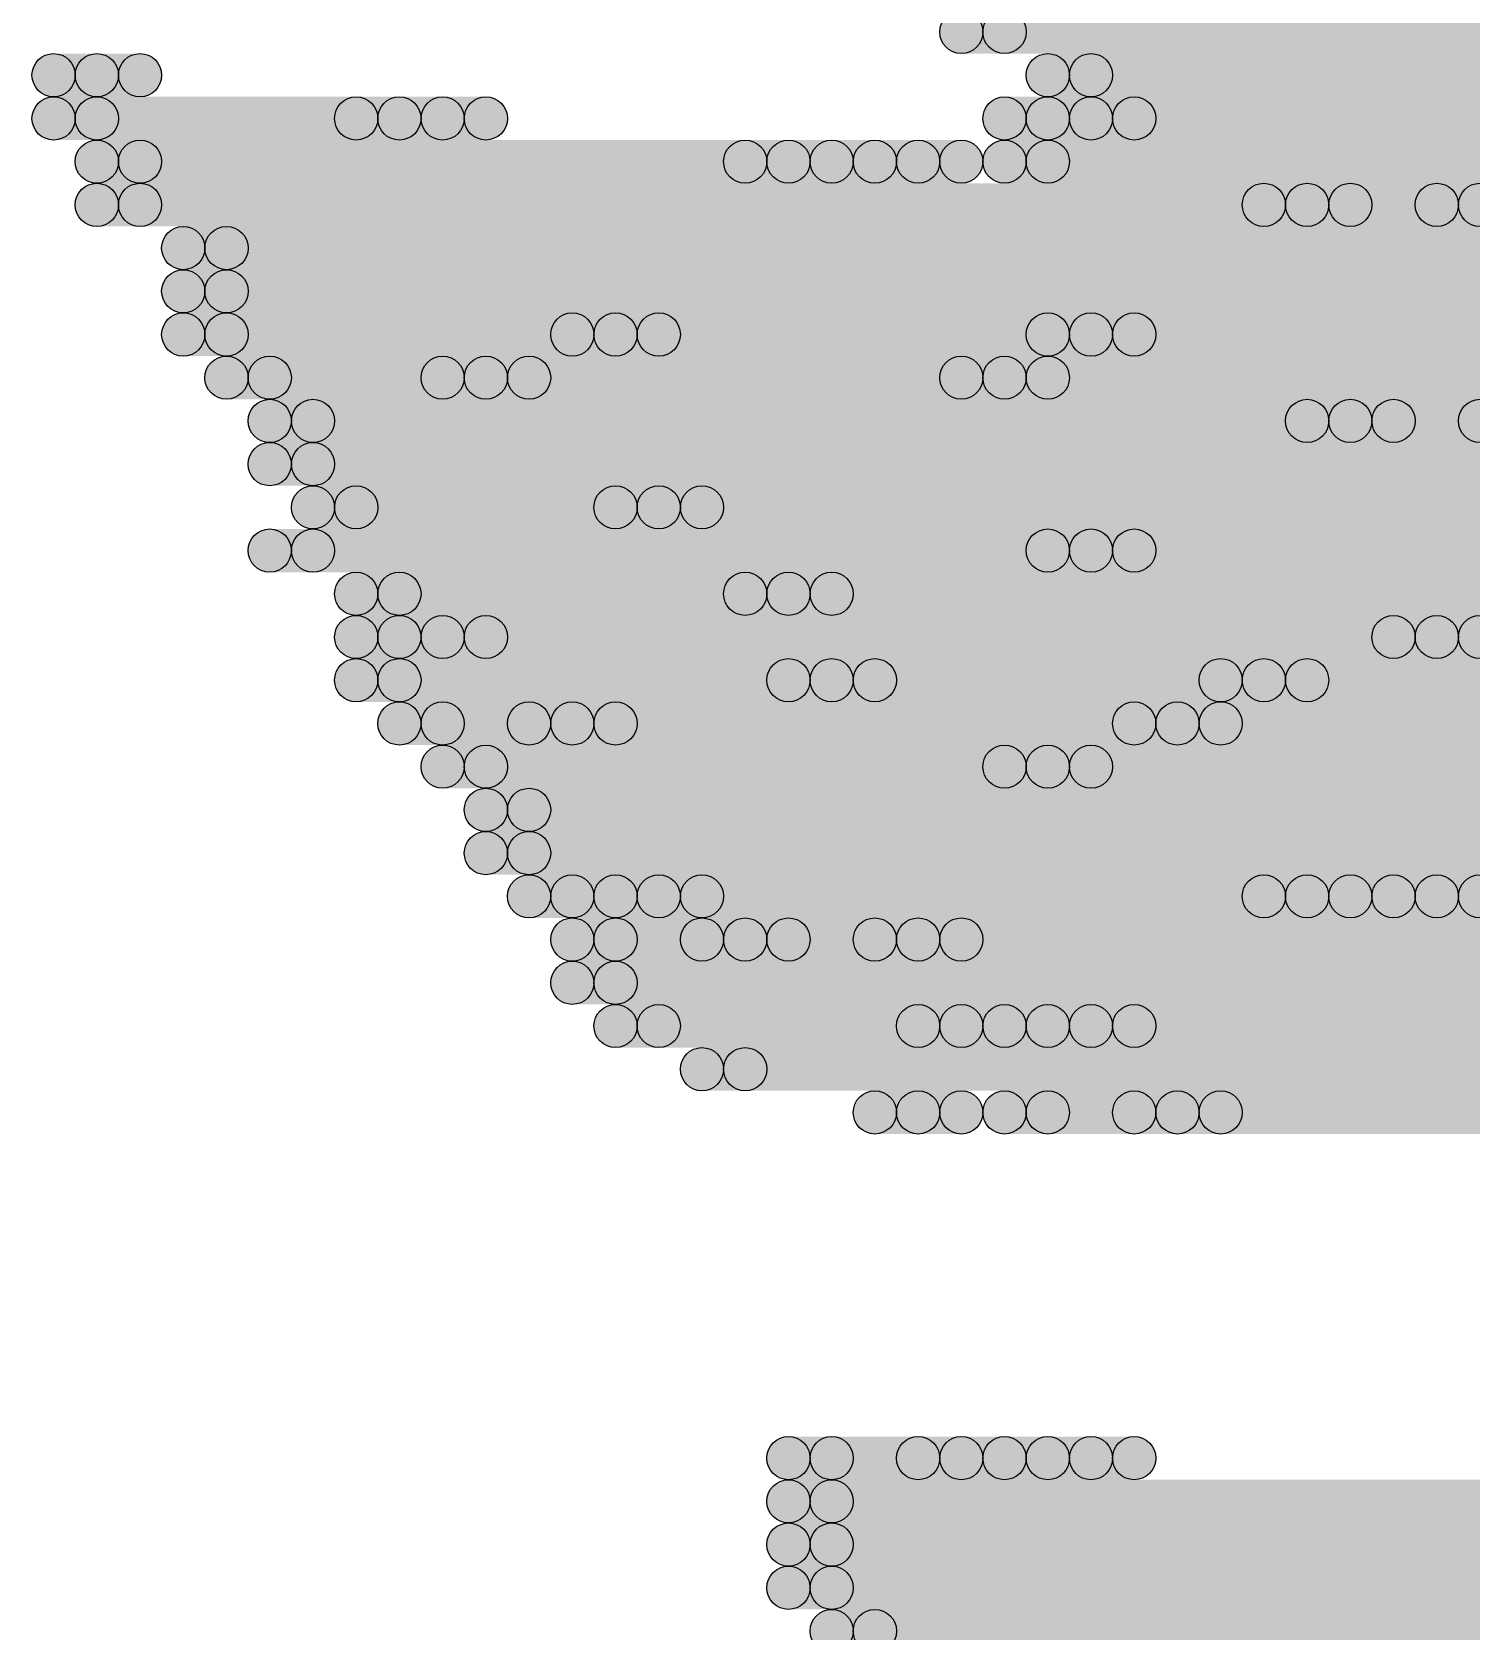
# Model space of a CAD drawing. Header units: millimetres. Extents: x 0 to 137, y 0 to 37.
# Drawn here: x 128.816 to 129.662, y 4.521 to 5.461 of the extents above; entities that cross this region are included whole.
import ezdxf

# ---------------------------------------------------------------- set-up
doc = ezdxf.new("R2010")
doc.units = ezdxf.units.MM
doc.layers.add('TopLayer', color=1, linetype='Continuous')
doc.layers.add('TopSolder', color=216, linetype='Continuous')

msp = doc.modelspace()

# ---------------------------------------------------------------- hatches: boundary and pattern name
at = {"layer": 'TopLayer'}
h = msp.add_hatch(color=1, dxfattribs=at)
edge = h.paths.add_edge_path()
edge.add_arc((129.3876, 5.461), 0.0127, 0, 360)
for points in [[(129.3876, 5.4483), (129.3876, 5.4737), (129.794, 5.4737), (129.794, 5.4483)], [(128.8542, 5.4229), (128.8542, 5.4483), (128.8796, 5.4483), (128.8796, 5.4229)], [(129.4384, 5.4229), (129.4384, 5.4483), (129.8956, 5.4483), (129.8956, 5.4229)], [(128.8542, 5.3975), (128.8542, 5.4229), (129.032, 5.4229), (129.032, 5.3975)], [(129.0574, 5.3975), (129.0574, 5.4229), (129.0828, 5.4229), (129.0828, 5.3975)], [(129.413, 5.3975), (129.413, 5.4229), (129.4384, 5.4229), (129.4384, 5.3975)], [(129.4638, 5.3975), (129.4638, 5.4229), (130.0226, 5.4229), (130.0226, 5.3975)], [(128.8796, 5.3721), (128.8796, 5.3975), (129.2606, 5.3975), (129.2606, 5.3721)], [(129.286, 5.3721), (129.286, 5.3975), (129.3114, 5.3975), (129.3114, 5.3721)], [(129.3368, 5.3721), (129.3368, 5.3975), (129.3622, 5.3975), (129.3622, 5.3721)], [(129.413, 5.3721), (129.413, 5.3975), (129.921, 5.3975), (129.921, 5.3721)], [(128.8796, 5.3467), (128.8796, 5.3721), (129.5654, 5.3721), (129.5654, 5.3467)], [(129.5908, 5.3467), (129.5908, 5.3721), (129.667, 5.3721), (129.667, 5.3467)], [(128.9304, 5.3213), (128.9304, 5.3467), (129.794, 5.3467), (129.794, 5.3213)], [(128.9304, 5.2959), (128.9304, 5.3213), (130.2766, 5.3213), (130.2766, 5.2959)], [(128.9304, 5.2705), (128.9304, 5.2959), (129.159, 5.2959), (129.159, 5.2705)], [(129.1844, 5.2705), (129.1844, 5.2959), (129.4384, 5.2959), (129.4384, 5.2705)], [(129.4638, 5.2705), (129.4638, 5.2959), (130.8354, 5.2959), (130.8354, 5.2705)], [(128.9558, 5.2451), (128.9558, 5.2705), (129.0828, 5.2705), (129.0828, 5.2451)], [(129.1082, 5.2451), (129.1082, 5.2705), (129.3876, 5.2705), (129.3876, 5.2451)], [(129.413, 5.2451), (129.413, 5.2705), (129.8194, 5.2705), (129.8194, 5.2451)], [(128.9812, 5.2197), (128.9812, 5.2451), (129.5908, 5.2451), (129.5908, 5.2197)], [(129.6162, 5.2197), (129.6162, 5.2451), (129.6924, 5.2451), (129.6924, 5.2197)], [(128.9812, 5.1943), (128.9812, 5.2197), (130.175, 5.2197), (130.175, 5.1943)], [(129.0066, 5.1689), (129.0066, 5.1943), (129.1844, 5.1943), (129.1844, 5.1689)], [(129.2098, 5.1689), (129.2098, 5.1943), (130.0226, 5.1943), (130.0226, 5.1689)], [(128.9812, 5.1435), (128.9812, 5.1689), (129.4384, 5.1689), (129.4384, 5.1435)], [(129.4638, 5.1435), (129.4638, 5.1689), (130.81, 5.1689), (130.81, 5.1435)], [(129.032, 5.1181), (129.032, 5.1435), (129.2606, 5.1435), (129.2606, 5.1181)], [(129.286, 5.1181), (129.286, 5.1435), (129.7686, 5.1435), (129.7686, 5.1181)], [(129.032, 5.0927), (129.032, 5.1181), (129.0574, 5.1181), (129.0574, 5.0927)], [(129.0828, 5.0927), (129.0828, 5.1181), (129.6416, 5.1181), (129.6416, 5.0927)], [(129.032, 5.0673), (129.032, 5.0927), (129.286, 5.0927), (129.286, 5.0673)], [(129.3114, 5.0673), (129.3114, 5.0927), (129.54, 5.0927), (129.54, 5.0673)], [(129.5654, 5.0673), (129.5654, 5.0927), (129.9718, 5.0927), (129.9718, 5.0673)], [(129.0574, 5.0419), (129.0574, 5.0673), (129.1336, 5.0673), (129.1336, 5.0419)], [(129.159, 5.0419), (129.159, 5.0673), (129.4892, 5.0673), (129.4892, 5.0419)], [(129.5146, 5.0419), (129.5146, 5.0673), (129.8194, 5.0673), (129.8194, 5.0419)], [(129.0828, 5.0165), (129.0828, 5.0419), (129.413, 5.0419), (129.413, 5.0165)], [(129.4384, 5.0165), (129.4384, 5.0419), (130.4544, 5.0419), (130.4544, 5.0165)], [(129.1082, 4.9911), (129.1082, 5.0165), (129.7178, 5.0165), (129.7178, 4.9911)], [(129.1082, 4.9657), (129.1082, 4.9911), (130.0734, 4.9911), (130.0734, 4.9657)], [(129.1336, 4.9403), (129.1336, 4.9657), (129.1844, 4.9657), (129.1844, 4.9403)], [(129.2098, 4.9403), (129.2098, 4.9657), (129.5654, 4.9657), (129.5654, 4.9403)], [(129.5908, 4.9403), (129.5908, 4.9657), (129.6416, 4.9657), (129.6416, 4.9403)], [(129.159, 4.9149), (129.159, 4.9403), (129.2352, 4.9403), (129.2352, 4.9149)], [(129.2606, 4.9149), (129.2606, 4.9403), (129.3368, 4.9403), (129.3368, 4.9149)], [(129.3622, 4.9149), (129.3622, 4.9403), (129.9972, 4.9403), (129.9972, 4.9149)], [(129.159, 4.8895), (129.159, 4.9149), (130.4544, 4.9149), (130.4544, 4.8895)], [(129.1844, 4.8641), (129.1844, 4.8895), (129.3622, 4.8895), (129.3622, 4.8641)], [(129.3876, 4.8641), (129.3876, 4.8895), (129.4384, 4.8895), (129.4384, 4.8641)], [(129.4638, 4.8641), (129.4638, 4.8895), (129.7178, 4.8895), (129.7178, 4.8641)], [(129.2352, 4.8387), (129.2352, 4.8641), (130.0226, 4.8641), (130.0226, 4.8387)], [(129.3368, 4.8133), (129.3368, 4.8387), (129.3622, 4.8387), (129.3622, 4.8133)], [(129.413, 4.8133), (129.413, 4.8387), (129.4892, 4.8387), (129.4892, 4.8133)], [(129.5146, 4.8133), (129.5146, 4.8387), (130.683, 4.8387), (130.683, 4.8133)], [(129.286, 4.6101), (129.286, 4.6355), (129.3622, 4.6355), (129.3622, 4.6101)], [(129.3876, 4.6101), (129.3876, 4.6355), (129.413, 4.6355), (129.413, 4.6101)], [(129.4384, 4.6101), (129.4384, 4.6355), (129.4638, 4.6355), (129.4638, 4.6101)], [(129.286, 4.5847), (129.286, 4.6101), (129.794, 4.6101), (129.794, 4.5847)], [(129.286, 4.5593), (129.286, 4.5847), (130.1242, 4.5847), (130.1242, 4.5593)], [(129.286, 4.5339), (129.286, 4.5593), (129.8956, 4.5593), (129.8956, 4.5339)], [(129.3114, 4.5085), (129.3114, 4.5339), (130.3274, 4.5339), (130.3274, 4.5085)]]:
    msp.add_hatch(color=1, dxfattribs=at).paths.add_polyline_path(points)
h = msp.add_hatch(color=1, dxfattribs=at)
edge = h.paths.add_edge_path()
edge.add_arc((128.8542, 5.4356), 0.0127, 0, 360)
h = msp.add_hatch(color=1, dxfattribs=at)
edge = h.paths.add_edge_path()
edge.add_arc((128.8796, 5.4356), 0.0127, 0, 360)
h = msp.add_hatch(color=1, dxfattribs=at)
edge = h.paths.add_edge_path()
edge.add_arc((129.4384, 5.4356), 0.0127, 0, 360)
h = msp.add_hatch(color=1, dxfattribs=at)
edge = h.paths.add_edge_path()
edge.add_arc((128.8542, 5.4102), 0.0127, 0, 360)
h = msp.add_hatch(color=1, dxfattribs=at)
edge = h.paths.add_edge_path()
edge.add_arc((129.032, 5.4102), 0.0127, 0, 360)
h = msp.add_hatch(color=1, dxfattribs=at)
edge = h.paths.add_edge_path()
edge.add_arc((129.0574, 5.4102), 0.0127, 0, 360)
h = msp.add_hatch(color=1, dxfattribs=at)
edge = h.paths.add_edge_path()
edge.add_arc((129.0828, 5.4102), 0.0127, 0, 360)
h = msp.add_hatch(color=1, dxfattribs=at)
edge = h.paths.add_edge_path()
edge.add_arc((129.413, 5.4102), 0.0127, 0, 360)
h = msp.add_hatch(color=1, dxfattribs=at)
edge = h.paths.add_edge_path()
edge.add_arc((129.4384, 5.4102), 0.0127, 0, 360)
h = msp.add_hatch(color=1, dxfattribs=at)
edge = h.paths.add_edge_path()
edge.add_arc((129.4638, 5.4102), 0.0127, 0, 360)
h = msp.add_hatch(color=1, dxfattribs=at)
edge = h.paths.add_edge_path()
edge.add_arc((128.8796, 5.3848), 0.0127, 0, 360)
h = msp.add_hatch(color=1, dxfattribs=at)
edge = h.paths.add_edge_path()
edge.add_arc((129.2606, 5.3848), 0.0127, 0, 360)
h = msp.add_hatch(color=1, dxfattribs=at)
edge = h.paths.add_edge_path()
edge.add_arc((129.286, 5.3848), 0.0127, 0, 360)
h = msp.add_hatch(color=1, dxfattribs=at)
edge = h.paths.add_edge_path()
edge.add_arc((129.3114, 5.3848), 0.0127, 0, 360)
h = msp.add_hatch(color=1, dxfattribs=at)
edge = h.paths.add_edge_path()
edge.add_arc((129.3368, 5.3848), 0.0127, 0, 360)
h = msp.add_hatch(color=1, dxfattribs=at)
edge = h.paths.add_edge_path()
edge.add_arc((129.3622, 5.3848), 0.0127, 0, 360)
h = msp.add_hatch(color=1, dxfattribs=at)
edge = h.paths.add_edge_path()
edge.add_arc((129.413, 5.3848), 0.0127, 0, 360)
h = msp.add_hatch(color=1, dxfattribs=at)
edge = h.paths.add_edge_path()
edge.add_arc((128.8796, 5.3594), 0.0127, 0, 360)
h = msp.add_hatch(color=1, dxfattribs=at)
edge = h.paths.add_edge_path()
edge.add_arc((129.5654, 5.3594), 0.0127, 0, 360)
h = msp.add_hatch(color=1, dxfattribs=at)
edge = h.paths.add_edge_path()
edge.add_arc((129.5908, 5.3594), 0.0127, 0, 360)
h = msp.add_hatch(color=1, dxfattribs=at)
edge = h.paths.add_edge_path()
edge.add_arc((129.667, 5.3594), 0.0127, 0, 360)
h = msp.add_hatch(color=1, dxfattribs=at)
edge = h.paths.add_edge_path()
edge.add_arc((128.9304, 5.334), 0.0127, 0, 360)
h = msp.add_hatch(color=1, dxfattribs=at)
edge = h.paths.add_edge_path()
edge.add_arc((128.9304, 5.3086), 0.0127, 0, 360)
h = msp.add_hatch(color=1, dxfattribs=at)
edge = h.paths.add_edge_path()
edge.add_arc((128.9304, 5.2832), 0.0127, 0, 360)
h = msp.add_hatch(color=1, dxfattribs=at)
edge = h.paths.add_edge_path()
edge.add_arc((129.159, 5.2832), 0.0127, 0, 360)
h = msp.add_hatch(color=1, dxfattribs=at)
edge = h.paths.add_edge_path()
edge.add_arc((129.1844, 5.2832), 0.0127, 0, 360)
h = msp.add_hatch(color=1, dxfattribs=at)
edge = h.paths.add_edge_path()
edge.add_arc((129.4384, 5.2832), 0.0127, 0, 360)
h = msp.add_hatch(color=1, dxfattribs=at)
edge = h.paths.add_edge_path()
edge.add_arc((129.4638, 5.2832), 0.0127, 0, 360)
h = msp.add_hatch(color=1, dxfattribs=at)
edge = h.paths.add_edge_path()
edge.add_arc((128.9558, 5.2578), 0.0127, 0, 360)
h = msp.add_hatch(color=1, dxfattribs=at)
edge = h.paths.add_edge_path()
edge.add_arc((129.0828, 5.2578), 0.0127, 0, 360)
h = msp.add_hatch(color=1, dxfattribs=at)
edge = h.paths.add_edge_path()
edge.add_arc((129.1082, 5.2578), 0.0127, 0, 360)
h = msp.add_hatch(color=1, dxfattribs=at)
edge = h.paths.add_edge_path()
edge.add_arc((129.3876, 5.2578), 0.0127, 0, 360)
h = msp.add_hatch(color=1, dxfattribs=at)
edge = h.paths.add_edge_path()
edge.add_arc((129.413, 5.2578), 0.0127, 0, 360)
h = msp.add_hatch(color=1, dxfattribs=at)
edge = h.paths.add_edge_path()
edge.add_arc((128.9812, 5.2324), 0.0127, 0, 360)
h = msp.add_hatch(color=1, dxfattribs=at)
edge = h.paths.add_edge_path()
edge.add_arc((129.5908, 5.2324), 0.0127, 0, 360)
h = msp.add_hatch(color=1, dxfattribs=at)
edge = h.paths.add_edge_path()
edge.add_arc((129.6162, 5.2324), 0.0127, 0, 360)
h = msp.add_hatch(color=1, dxfattribs=at)
edge = h.paths.add_edge_path()
edge.add_arc((128.9812, 5.207), 0.0127, 0, 360)
h = msp.add_hatch(color=1, dxfattribs=at)
edge = h.paths.add_edge_path()
edge.add_arc((129.0066, 5.1816), 0.0127, 0, 360)
h = msp.add_hatch(color=1, dxfattribs=at)
edge = h.paths.add_edge_path()
edge.add_arc((129.1844, 5.1816), 0.0127, 0, 360)
h = msp.add_hatch(color=1, dxfattribs=at)
edge = h.paths.add_edge_path()
edge.add_arc((129.2098, 5.1816), 0.0127, 0, 360)
h = msp.add_hatch(color=1, dxfattribs=at)
edge = h.paths.add_edge_path()
edge.add_arc((128.9812, 5.1562), 0.0127, 0, 360)
h = msp.add_hatch(color=1, dxfattribs=at)
edge = h.paths.add_edge_path()
edge.add_arc((129.4384, 5.1562), 0.0127, 0, 360)
h = msp.add_hatch(color=1, dxfattribs=at)
edge = h.paths.add_edge_path()
edge.add_arc((129.4638, 5.1562), 0.0127, 0, 360)
h = msp.add_hatch(color=1, dxfattribs=at)
edge = h.paths.add_edge_path()
edge.add_arc((129.032, 5.1308), 0.0127, 0, 360)
h = msp.add_hatch(color=1, dxfattribs=at)
edge = h.paths.add_edge_path()
edge.add_arc((129.2606, 5.1308), 0.0127, 0, 360)
h = msp.add_hatch(color=1, dxfattribs=at)
edge = h.paths.add_edge_path()
edge.add_arc((129.286, 5.1308), 0.0127, 0, 360)
h = msp.add_hatch(color=1, dxfattribs=at)
edge = h.paths.add_edge_path()
edge.add_arc((129.032, 5.1054), 0.0127, 0, 360)
h = msp.add_hatch(color=1, dxfattribs=at)
edge = h.paths.add_edge_path()
edge.add_arc((129.0574, 5.1054), 0.0127, 0, 360)
h = msp.add_hatch(color=1, dxfattribs=at)
edge = h.paths.add_edge_path()
edge.add_arc((129.0828, 5.1054), 0.0127, 0, 360)
h = msp.add_hatch(color=1, dxfattribs=at)
edge = h.paths.add_edge_path()
edge.add_arc((129.6416, 5.1054), 0.0127, 0, 360)
h = msp.add_hatch(color=1, dxfattribs=at)
edge = h.paths.add_edge_path()
edge.add_arc((129.667, 5.1054), 0.0127, 0, 360)
h = msp.add_hatch(color=1, dxfattribs=at)
edge = h.paths.add_edge_path()
edge.add_arc((129.032, 5.08), 0.0127, 0, 360)
h = msp.add_hatch(color=1, dxfattribs=at)
edge = h.paths.add_edge_path()
edge.add_arc((129.286, 5.08), 0.0127, 0, 360)
h = msp.add_hatch(color=1, dxfattribs=at)
edge = h.paths.add_edge_path()
edge.add_arc((129.3114, 5.08), 0.0127, 0, 360)
h = msp.add_hatch(color=1, dxfattribs=at)
edge = h.paths.add_edge_path()
edge.add_arc((129.54, 5.08), 0.0127, 0, 360)
h = msp.add_hatch(color=1, dxfattribs=at)
edge = h.paths.add_edge_path()
edge.add_arc((129.5654, 5.08), 0.0127, 0, 360)
h = msp.add_hatch(color=1, dxfattribs=at)
edge = h.paths.add_edge_path()
edge.add_arc((129.0574, 5.0546), 0.0127, 0, 360)
h = msp.add_hatch(color=1, dxfattribs=at)
edge = h.paths.add_edge_path()
edge.add_arc((129.1336, 5.0546), 0.0127, 0, 360)
h = msp.add_hatch(color=1, dxfattribs=at)
edge = h.paths.add_edge_path()
edge.add_arc((129.159, 5.0546), 0.0127, 0, 360)
h = msp.add_hatch(color=1, dxfattribs=at)
edge = h.paths.add_edge_path()
edge.add_arc((129.4892, 5.0546), 0.0127, 0, 360)
h = msp.add_hatch(color=1, dxfattribs=at)
edge = h.paths.add_edge_path()
edge.add_arc((129.5146, 5.0546), 0.0127, 0, 360)
h = msp.add_hatch(color=1, dxfattribs=at)
edge = h.paths.add_edge_path()
edge.add_arc((129.0828, 5.0292), 0.0127, 0, 360)
h = msp.add_hatch(color=1, dxfattribs=at)
edge = h.paths.add_edge_path()
edge.add_arc((129.413, 5.0292), 0.0127, 0, 360)
h = msp.add_hatch(color=1, dxfattribs=at)
edge = h.paths.add_edge_path()
edge.add_arc((129.4384, 5.0292), 0.0127, 0, 360)
h = msp.add_hatch(color=1, dxfattribs=at)
edge = h.paths.add_edge_path()
edge.add_arc((129.1082, 5.0038), 0.0127, 0, 360)
h = msp.add_hatch(color=1, dxfattribs=at)
edge = h.paths.add_edge_path()
edge.add_arc((129.1082, 4.9784), 0.0127, 0, 360)
h = msp.add_hatch(color=1, dxfattribs=at)
edge = h.paths.add_edge_path()
edge.add_arc((129.1336, 4.953), 0.0127, 0, 360)
h = msp.add_hatch(color=1, dxfattribs=at)
edge = h.paths.add_edge_path()
edge.add_arc((129.1844, 4.953), 0.0127, 0, 360)
h = msp.add_hatch(color=1, dxfattribs=at)
edge = h.paths.add_edge_path()
edge.add_arc((129.2098, 4.953), 0.0127, 0, 360)
h = msp.add_hatch(color=1, dxfattribs=at)
edge = h.paths.add_edge_path()
edge.add_arc((129.5654, 4.953), 0.0127, 0, 360)
h = msp.add_hatch(color=1, dxfattribs=at)
edge = h.paths.add_edge_path()
edge.add_arc((129.5908, 4.953), 0.0127, 0, 360)
h = msp.add_hatch(color=1, dxfattribs=at)
edge = h.paths.add_edge_path()
edge.add_arc((129.6416, 4.953), 0.0127, 0, 360)
h = msp.add_hatch(color=1, dxfattribs=at)
edge = h.paths.add_edge_path()
edge.add_arc((129.667, 4.953), 0.0127, 0, 360)
h = msp.add_hatch(color=1, dxfattribs=at)
edge = h.paths.add_edge_path()
edge.add_arc((129.159, 4.9276), 0.0127, 0, 360)
h = msp.add_hatch(color=1, dxfattribs=at)
edge = h.paths.add_edge_path()
edge.add_arc((129.2352, 4.9276), 0.0127, 0, 360)
h = msp.add_hatch(color=1, dxfattribs=at)
edge = h.paths.add_edge_path()
edge.add_arc((129.2606, 4.9276), 0.0127, 0, 360)
h = msp.add_hatch(color=1, dxfattribs=at)
edge = h.paths.add_edge_path()
edge.add_arc((129.3368, 4.9276), 0.0127, 0, 360)
h = msp.add_hatch(color=1, dxfattribs=at)
edge = h.paths.add_edge_path()
edge.add_arc((129.3622, 4.9276), 0.0127, 0, 360)
h = msp.add_hatch(color=1, dxfattribs=at)
edge = h.paths.add_edge_path()
edge.add_arc((129.159, 4.9022), 0.0127, 0, 360)
h = msp.add_hatch(color=1, dxfattribs=at)
edge = h.paths.add_edge_path()
edge.add_arc((129.1844, 4.8768), 0.0127, 0, 360)
h = msp.add_hatch(color=1, dxfattribs=at)
edge = h.paths.add_edge_path()
edge.add_arc((129.3622, 4.8768), 0.0127, 0, 360)
h = msp.add_hatch(color=1, dxfattribs=at)
edge = h.paths.add_edge_path()
edge.add_arc((129.3876, 4.8768), 0.0127, 0, 360)
h = msp.add_hatch(color=1, dxfattribs=at)
edge = h.paths.add_edge_path()
edge.add_arc((129.4384, 4.8768), 0.0127, 0, 360)
h = msp.add_hatch(color=1, dxfattribs=at)
edge = h.paths.add_edge_path()
edge.add_arc((129.4638, 4.8768), 0.0127, 0, 360)
h = msp.add_hatch(color=1, dxfattribs=at)
edge = h.paths.add_edge_path()
edge.add_arc((129.2352, 4.8514), 0.0127, 0, 360)
h = msp.add_hatch(color=1, dxfattribs=at)
edge = h.paths.add_edge_path()
edge.add_arc((129.3368, 4.826), 0.0127, 0, 360)
h = msp.add_hatch(color=1, dxfattribs=at)
edge = h.paths.add_edge_path()
edge.add_arc((129.3622, 4.826), 0.0127, 0, 360)
h = msp.add_hatch(color=1, dxfattribs=at)
edge = h.paths.add_edge_path()
edge.add_arc((129.413, 4.826), 0.0127, 0, 360)
h = msp.add_hatch(color=1, dxfattribs=at)
edge = h.paths.add_edge_path()
edge.add_arc((129.4892, 4.826), 0.0127, 0, 360)
h = msp.add_hatch(color=1, dxfattribs=at)
edge = h.paths.add_edge_path()
edge.add_arc((129.5146, 4.826), 0.0127, 0, 360)
h = msp.add_hatch(color=1, dxfattribs=at)
edge = h.paths.add_edge_path()
edge.add_arc((129.286, 4.6228), 0.0127, 0, 360)
h = msp.add_hatch(color=1, dxfattribs=at)
edge = h.paths.add_edge_path()
edge.add_arc((129.3622, 4.6228), 0.0127, 0, 360)
h = msp.add_hatch(color=1, dxfattribs=at)
edge = h.paths.add_edge_path()
edge.add_arc((129.3876, 4.6228), 0.0127, 0, 360)
h = msp.add_hatch(color=1, dxfattribs=at)
edge = h.paths.add_edge_path()
edge.add_arc((129.413, 4.6228), 0.0127, 0, 360)
h = msp.add_hatch(color=1, dxfattribs=at)
edge = h.paths.add_edge_path()
edge.add_arc((129.4384, 4.6228), 0.0127, 0, 360)
h = msp.add_hatch(color=1, dxfattribs=at)
edge = h.paths.add_edge_path()
edge.add_arc((129.4638, 4.6228), 0.0127, 0, 360)
h = msp.add_hatch(color=1, dxfattribs=at)
edge = h.paths.add_edge_path()
edge.add_arc((129.286, 4.5974), 0.0127, 0, 360)
h = msp.add_hatch(color=1, dxfattribs=at)
edge = h.paths.add_edge_path()
edge.add_arc((129.286, 4.572), 0.0127, 0, 360)
h = msp.add_hatch(color=1, dxfattribs=at)
edge = h.paths.add_edge_path()
edge.add_arc((129.286, 4.5466), 0.0127, 0, 360)
h = msp.add_hatch(color=1, dxfattribs=at)
edge = h.paths.add_edge_path()
edge.add_arc((129.3114, 4.5212), 0.0127, 0, 360)
at = {"layer": 'TopSolder'}
h = msp.add_hatch(color=216, dxfattribs=at)
edge = h.paths.add_edge_path()
edge.add_arc((129.3622, 5.461), 0.0127, 0, 360)
for points in [[(129.3622, 5.4483), (129.3622, 5.4737), (129.7686, 5.4737), (129.7686, 5.4483)], [(128.8288, 5.4229), (128.8288, 5.4483), (128.8542, 5.4483), (128.8542, 5.4229)], [(129.413, 5.4229), (129.413, 5.4483), (129.8702, 5.4483), (129.8702, 5.4229)], [(128.8288, 5.3975), (128.8288, 5.4229), (129.0066, 5.4229), (129.0066, 5.3975)], [(129.032, 5.3975), (129.032, 5.4229), (129.0574, 5.4229), (129.0574, 5.3975)], [(129.3876, 5.3975), (129.3876, 5.4229), (129.413, 5.4229), (129.413, 5.3975)], [(129.4384, 5.3975), (129.4384, 5.4229), (129.9972, 5.4229), (129.9972, 5.3975)], [(128.8542, 5.3721), (128.8542, 5.3975), (129.2352, 5.3975), (129.2352, 5.3721)], [(129.2606, 5.3721), (129.2606, 5.3975), (129.286, 5.3975), (129.286, 5.3721)], [(129.3114, 5.3721), (129.3114, 5.3975), (129.3368, 5.3975), (129.3368, 5.3721)], [(129.3876, 5.3721), (129.3876, 5.3975), (129.8956, 5.3975), (129.8956, 5.3721)], [(128.8542, 5.3467), (128.8542, 5.3721), (129.54, 5.3721), (129.54, 5.3467)], [(129.5654, 5.3467), (129.5654, 5.3721), (129.6416, 5.3721), (129.6416, 5.3467)], [(128.905, 5.3213), (128.905, 5.3467), (129.7686, 5.3467), (129.7686, 5.3213)], [(128.905, 5.2959), (128.905, 5.3213), (130.2512, 5.3213), (130.2512, 5.2959)], [(128.905, 5.2705), (128.905, 5.2959), (129.1336, 5.2959), (129.1336, 5.2705)], [(129.159, 5.2705), (129.159, 5.2959), (129.413, 5.2959), (129.413, 5.2705)], [(129.4384, 5.2705), (129.4384, 5.2959), (130.81, 5.2959), (130.81, 5.2705)], [(128.9304, 5.2451), (128.9304, 5.2705), (129.0574, 5.2705), (129.0574, 5.2451)], [(129.0828, 5.2451), (129.0828, 5.2705), (129.3622, 5.2705), (129.3622, 5.2451)], [(129.3876, 5.2451), (129.3876, 5.2705), (129.794, 5.2705), (129.794, 5.2451)], [(128.9558, 5.2197), (128.9558, 5.2451), (129.5654, 5.2451), (129.5654, 5.2197)], [(129.5908, 5.2197), (129.5908, 5.2451), (129.667, 5.2451), (129.667, 5.2197)], [(128.9558, 5.1943), (128.9558, 5.2197), (130.1496, 5.2197), (130.1496, 5.1943)], [(128.9812, 5.1689), (128.9812, 5.1943), (129.159, 5.1943), (129.159, 5.1689)], [(129.1844, 5.1689), (129.1844, 5.1943), (129.9972, 5.1943), (129.9972, 5.1689)], [(128.9558, 5.1435), (128.9558, 5.1689), (129.413, 5.1689), (129.413, 5.1435)], [(129.4384, 5.1435), (129.4384, 5.1689), (130.7846, 5.1689), (130.7846, 5.1435)], [(129.0066, 5.1181), (129.0066, 5.1435), (129.2352, 5.1435), (129.2352, 5.1181)], [(129.2606, 5.1181), (129.2606, 5.1435), (129.7432, 5.1435), (129.7432, 5.1181)], [(129.0066, 5.0927), (129.0066, 5.1181), (129.032, 5.1181), (129.032, 5.0927)], [(129.0574, 5.0927), (129.0574, 5.1181), (129.6162, 5.1181), (129.6162, 5.0927)], [(129.6416, 5.0927), (129.6416, 5.1181), (130.3274, 5.1181), (130.3274, 5.0927)], [(129.0066, 5.0673), (129.0066, 5.0927), (129.2606, 5.0927), (129.2606, 5.0673)], [(129.286, 5.0673), (129.286, 5.0927), (129.5146, 5.0927), (129.5146, 5.0673)], [(129.54, 5.0673), (129.54, 5.0927), (129.9464, 5.0927), (129.9464, 5.0673)], [(129.032, 5.0419), (129.032, 5.0673), (129.1082, 5.0673), (129.1082, 5.0419)], [(129.1336, 5.0419), (129.1336, 5.0673), (129.4638, 5.0673), (129.4638, 5.0419)], [(129.4892, 5.0419), (129.4892, 5.0673), (129.794, 5.0673), (129.794, 5.0419)], [(129.0574, 5.0165), (129.0574, 5.0419), (129.3876, 5.0419), (129.3876, 5.0165)], [(129.413, 5.0165), (129.413, 5.0419), (130.429, 5.0419), (130.429, 5.0165)], [(129.0828, 4.9911), (129.0828, 5.0165), (129.6924, 5.0165), (129.6924, 4.9911)], [(129.0828, 4.9657), (129.0828, 4.9911), (130.048, 4.9911), (130.048, 4.9657)], [(129.1082, 4.9403), (129.1082, 4.9657), (129.159, 4.9657), (129.159, 4.9403)], [(129.1844, 4.9403), (129.1844, 4.9657), (129.54, 4.9657), (129.54, 4.9403)], [(129.5654, 4.9403), (129.5654, 4.9657), (129.6162, 4.9657), (129.6162, 4.9403)], [(129.6416, 4.9403), (129.6416, 4.9657), (130.175, 4.9657), (130.175, 4.9403)], [(129.1336, 4.9149), (129.1336, 4.9403), (129.2098, 4.9403), (129.2098, 4.9149)], [(129.2352, 4.9149), (129.2352, 4.9403), (129.3114, 4.9403), (129.3114, 4.9149)], [(129.3368, 4.9149), (129.3368, 4.9403), (129.9718, 4.9403), (129.9718, 4.9149)], [(129.1336, 4.8895), (129.1336, 4.9149), (130.429, 4.9149), (130.429, 4.8895)], [(129.159, 4.8641), (129.159, 4.8895), (129.3368, 4.8895), (129.3368, 4.8641)], [(129.3622, 4.8641), (129.3622, 4.8895), (129.413, 4.8895), (129.413, 4.8641)], [(129.4384, 4.8641), (129.4384, 4.8895), (129.6924, 4.8895), (129.6924, 4.8641)], [(129.2098, 4.8387), (129.2098, 4.8641), (129.9972, 4.8641), (129.9972, 4.8387)], [(129.3114, 4.8133), (129.3114, 4.8387), (129.3368, 4.8387), (129.3368, 4.8133)], [(129.3876, 4.8133), (129.3876, 4.8387), (129.4638, 4.8387), (129.4638, 4.8133)], [(129.4892, 4.8133), (129.4892, 4.8387), (130.6576, 4.8387), (130.6576, 4.8133)], [(129.2606, 4.6101), (129.2606, 4.6355), (129.3368, 4.6355), (129.3368, 4.6101)], [(129.3622, 4.6101), (129.3622, 4.6355), (129.3876, 4.6355), (129.3876, 4.6101)], [(129.413, 4.6101), (129.413, 4.6355), (129.4384, 4.6355), (129.4384, 4.6101)], [(129.2606, 4.5847), (129.2606, 4.6101), (129.7686, 4.6101), (129.7686, 4.5847)], [(129.2606, 4.5593), (129.2606, 4.5847), (130.0988, 4.5847), (130.0988, 4.5593)], [(129.2606, 4.5339), (129.2606, 4.5593), (129.8702, 4.5593), (129.8702, 4.5339)], [(129.286, 4.5085), (129.286, 4.5339), (130.302, 4.5339), (130.302, 4.5085)]]:
    msp.add_hatch(color=216, dxfattribs=at).paths.add_polyline_path(points)
h = msp.add_hatch(color=216, dxfattribs=at)
edge = h.paths.add_edge_path()
edge.add_arc((128.8288, 5.4356), 0.0127, 0, 360)
h = msp.add_hatch(color=216, dxfattribs=at)
edge = h.paths.add_edge_path()
edge.add_arc((128.8542, 5.4356), 0.0127, 0, 360)
h = msp.add_hatch(color=216, dxfattribs=at)
edge = h.paths.add_edge_path()
edge.add_arc((129.413, 5.4356), 0.0127, 0, 360)
h = msp.add_hatch(color=216, dxfattribs=at)
edge = h.paths.add_edge_path()
edge.add_arc((128.8288, 5.4102), 0.0127, 0, 360)
h = msp.add_hatch(color=216, dxfattribs=at)
edge = h.paths.add_edge_path()
edge.add_arc((129.0066, 5.4102), 0.0127, 0, 360)
h = msp.add_hatch(color=216, dxfattribs=at)
edge = h.paths.add_edge_path()
edge.add_arc((129.032, 5.4102), 0.0127, 0, 360)
h = msp.add_hatch(color=216, dxfattribs=at)
edge = h.paths.add_edge_path()
edge.add_arc((129.0574, 5.4102), 0.0127, 0, 360)
h = msp.add_hatch(color=216, dxfattribs=at)
edge = h.paths.add_edge_path()
edge.add_arc((129.3876, 5.4102), 0.0127, 0, 360)
h = msp.add_hatch(color=216, dxfattribs=at)
edge = h.paths.add_edge_path()
edge.add_arc((129.413, 5.4102), 0.0127, 0, 360)
h = msp.add_hatch(color=216, dxfattribs=at)
edge = h.paths.add_edge_path()
edge.add_arc((129.4384, 5.4102), 0.0127, 0, 360)
h = msp.add_hatch(color=216, dxfattribs=at)
edge = h.paths.add_edge_path()
edge.add_arc((128.8542, 5.3848), 0.0127, 0, 360)
h = msp.add_hatch(color=216, dxfattribs=at)
edge = h.paths.add_edge_path()
edge.add_arc((129.2352, 5.3848), 0.0127, 0, 360)
h = msp.add_hatch(color=216, dxfattribs=at)
edge = h.paths.add_edge_path()
edge.add_arc((129.2606, 5.3848), 0.0127, 0, 360)
h = msp.add_hatch(color=216, dxfattribs=at)
edge = h.paths.add_edge_path()
edge.add_arc((129.286, 5.3848), 0.0127, 0, 360)
h = msp.add_hatch(color=216, dxfattribs=at)
edge = h.paths.add_edge_path()
edge.add_arc((129.3114, 5.3848), 0.0127, 0, 360)
h = msp.add_hatch(color=216, dxfattribs=at)
edge = h.paths.add_edge_path()
edge.add_arc((129.3368, 5.3848), 0.0127, 0, 360)
h = msp.add_hatch(color=216, dxfattribs=at)
edge = h.paths.add_edge_path()
edge.add_arc((129.3876, 5.3848), 0.0127, 0, 360)
h = msp.add_hatch(color=216, dxfattribs=at)
edge = h.paths.add_edge_path()
edge.add_arc((128.8542, 5.3594), 0.0127, 0, 360)
h = msp.add_hatch(color=216, dxfattribs=at)
edge = h.paths.add_edge_path()
edge.add_arc((129.54, 5.3594), 0.0127, 0, 360)
h = msp.add_hatch(color=216, dxfattribs=at)
edge = h.paths.add_edge_path()
edge.add_arc((129.5654, 5.3594), 0.0127, 0, 360)
h = msp.add_hatch(color=216, dxfattribs=at)
edge = h.paths.add_edge_path()
edge.add_arc((129.6416, 5.3594), 0.0127, 0, 360)
h = msp.add_hatch(color=216, dxfattribs=at)
edge = h.paths.add_edge_path()
edge.add_arc((129.667, 5.3594), 0.0127, 0, 360)
h = msp.add_hatch(color=216, dxfattribs=at)
edge = h.paths.add_edge_path()
edge.add_arc((128.905, 5.334), 0.0127, 0, 360)
h = msp.add_hatch(color=216, dxfattribs=at)
edge = h.paths.add_edge_path()
edge.add_arc((128.905, 5.3086), 0.0127, 0, 360)
h = msp.add_hatch(color=216, dxfattribs=at)
edge = h.paths.add_edge_path()
edge.add_arc((128.905, 5.2832), 0.0127, 0, 360)
h = msp.add_hatch(color=216, dxfattribs=at)
edge = h.paths.add_edge_path()
edge.add_arc((129.1336, 5.2832), 0.0127, 0, 360)
h = msp.add_hatch(color=216, dxfattribs=at)
edge = h.paths.add_edge_path()
edge.add_arc((129.159, 5.2832), 0.0127, 0, 360)
h = msp.add_hatch(color=216, dxfattribs=at)
edge = h.paths.add_edge_path()
edge.add_arc((129.413, 5.2832), 0.0127, 0, 360)
h = msp.add_hatch(color=216, dxfattribs=at)
edge = h.paths.add_edge_path()
edge.add_arc((129.4384, 5.2832), 0.0127, 0, 360)
h = msp.add_hatch(color=216, dxfattribs=at)
edge = h.paths.add_edge_path()
edge.add_arc((128.9304, 5.2578), 0.0127, 0, 360)
h = msp.add_hatch(color=216, dxfattribs=at)
edge = h.paths.add_edge_path()
edge.add_arc((129.0574, 5.2578), 0.0127, 0, 360)
h = msp.add_hatch(color=216, dxfattribs=at)
edge = h.paths.add_edge_path()
edge.add_arc((129.0828, 5.2578), 0.0127, 0, 360)
h = msp.add_hatch(color=216, dxfattribs=at)
edge = h.paths.add_edge_path()
edge.add_arc((129.3622, 5.2578), 0.0127, 0, 360)
h = msp.add_hatch(color=216, dxfattribs=at)
edge = h.paths.add_edge_path()
edge.add_arc((129.3876, 5.2578), 0.0127, 0, 360)
h = msp.add_hatch(color=216, dxfattribs=at)
edge = h.paths.add_edge_path()
edge.add_arc((128.9558, 5.2324), 0.0127, 0, 360)
h = msp.add_hatch(color=216, dxfattribs=at)
edge = h.paths.add_edge_path()
edge.add_arc((129.5654, 5.2324), 0.0127, 0, 360)
h = msp.add_hatch(color=216, dxfattribs=at)
edge = h.paths.add_edge_path()
edge.add_arc((129.5908, 5.2324), 0.0127, 0, 360)
h = msp.add_hatch(color=216, dxfattribs=at)
edge = h.paths.add_edge_path()
edge.add_arc((129.667, 5.2324), 0.0127, 0, 360)
h = msp.add_hatch(color=216, dxfattribs=at)
edge = h.paths.add_edge_path()
edge.add_arc((128.9558, 5.207), 0.0127, 0, 360)
h = msp.add_hatch(color=216, dxfattribs=at)
edge = h.paths.add_edge_path()
edge.add_arc((128.9812, 5.1816), 0.0127, 0, 360)
h = msp.add_hatch(color=216, dxfattribs=at)
edge = h.paths.add_edge_path()
edge.add_arc((129.159, 5.1816), 0.0127, 0, 360)
h = msp.add_hatch(color=216, dxfattribs=at)
edge = h.paths.add_edge_path()
edge.add_arc((129.1844, 5.1816), 0.0127, 0, 360)
h = msp.add_hatch(color=216, dxfattribs=at)
edge = h.paths.add_edge_path()
edge.add_arc((128.9558, 5.1562), 0.0127, 0, 360)
h = msp.add_hatch(color=216, dxfattribs=at)
edge = h.paths.add_edge_path()
edge.add_arc((129.413, 5.1562), 0.0127, 0, 360)
h = msp.add_hatch(color=216, dxfattribs=at)
edge = h.paths.add_edge_path()
edge.add_arc((129.4384, 5.1562), 0.0127, 0, 360)
h = msp.add_hatch(color=216, dxfattribs=at)
edge = h.paths.add_edge_path()
edge.add_arc((129.0066, 5.1308), 0.0127, 0, 360)
h = msp.add_hatch(color=216, dxfattribs=at)
edge = h.paths.add_edge_path()
edge.add_arc((129.2352, 5.1308), 0.0127, 0, 360)
h = msp.add_hatch(color=216, dxfattribs=at)
edge = h.paths.add_edge_path()
edge.add_arc((129.2606, 5.1308), 0.0127, 0, 360)
h = msp.add_hatch(color=216, dxfattribs=at)
edge = h.paths.add_edge_path()
edge.add_arc((129.0066, 5.1054), 0.0127, 0, 360)
h = msp.add_hatch(color=216, dxfattribs=at)
edge = h.paths.add_edge_path()
edge.add_arc((129.032, 5.1054), 0.0127, 0, 360)
h = msp.add_hatch(color=216, dxfattribs=at)
edge = h.paths.add_edge_path()
edge.add_arc((129.0574, 5.1054), 0.0127, 0, 360)
h = msp.add_hatch(color=216, dxfattribs=at)
edge = h.paths.add_edge_path()
edge.add_arc((129.6162, 5.1054), 0.0127, 0, 360)
h = msp.add_hatch(color=216, dxfattribs=at)
edge = h.paths.add_edge_path()
edge.add_arc((129.6416, 5.1054), 0.0127, 0, 360)
h = msp.add_hatch(color=216, dxfattribs=at)
edge = h.paths.add_edge_path()
edge.add_arc((129.0066, 5.08), 0.0127, 0, 360)
h = msp.add_hatch(color=216, dxfattribs=at)
edge = h.paths.add_edge_path()
edge.add_arc((129.2606, 5.08), 0.0127, 0, 360)
h = msp.add_hatch(color=216, dxfattribs=at)
edge = h.paths.add_edge_path()
edge.add_arc((129.286, 5.08), 0.0127, 0, 360)
h = msp.add_hatch(color=216, dxfattribs=at)
edge = h.paths.add_edge_path()
edge.add_arc((129.5146, 5.08), 0.0127, 0, 360)
h = msp.add_hatch(color=216, dxfattribs=at)
edge = h.paths.add_edge_path()
edge.add_arc((129.54, 5.08), 0.0127, 0, 360)
h = msp.add_hatch(color=216, dxfattribs=at)
edge = h.paths.add_edge_path()
edge.add_arc((129.032, 5.0546), 0.0127, 0, 360)
h = msp.add_hatch(color=216, dxfattribs=at)
edge = h.paths.add_edge_path()
edge.add_arc((129.1082, 5.0546), 0.0127, 0, 360)
h = msp.add_hatch(color=216, dxfattribs=at)
edge = h.paths.add_edge_path()
edge.add_arc((129.1336, 5.0546), 0.0127, 0, 360)
h = msp.add_hatch(color=216, dxfattribs=at)
edge = h.paths.add_edge_path()
edge.add_arc((129.4638, 5.0546), 0.0127, 0, 360)
h = msp.add_hatch(color=216, dxfattribs=at)
edge = h.paths.add_edge_path()
edge.add_arc((129.4892, 5.0546), 0.0127, 0, 360)
h = msp.add_hatch(color=216, dxfattribs=at)
edge = h.paths.add_edge_path()
edge.add_arc((129.0574, 5.0292), 0.0127, 0, 360)
h = msp.add_hatch(color=216, dxfattribs=at)
edge = h.paths.add_edge_path()
edge.add_arc((129.3876, 5.0292), 0.0127, 0, 360)
h = msp.add_hatch(color=216, dxfattribs=at)
edge = h.paths.add_edge_path()
edge.add_arc((129.413, 5.0292), 0.0127, 0, 360)
h = msp.add_hatch(color=216, dxfattribs=at)
edge = h.paths.add_edge_path()
edge.add_arc((129.0828, 5.0038), 0.0127, 0, 360)
h = msp.add_hatch(color=216, dxfattribs=at)
edge = h.paths.add_edge_path()
edge.add_arc((129.0828, 4.9784), 0.0127, 0, 360)
h = msp.add_hatch(color=216, dxfattribs=at)
edge = h.paths.add_edge_path()
edge.add_arc((129.1082, 4.953), 0.0127, 0, 360)
h = msp.add_hatch(color=216, dxfattribs=at)
edge = h.paths.add_edge_path()
edge.add_arc((129.159, 4.953), 0.0127, 0, 360)
h = msp.add_hatch(color=216, dxfattribs=at)
edge = h.paths.add_edge_path()
edge.add_arc((129.1844, 4.953), 0.0127, 0, 360)
h = msp.add_hatch(color=216, dxfattribs=at)
edge = h.paths.add_edge_path()
edge.add_arc((129.54, 4.953), 0.0127, 0, 360)
h = msp.add_hatch(color=216, dxfattribs=at)
edge = h.paths.add_edge_path()
edge.add_arc((129.5654, 4.953), 0.0127, 0, 360)
h = msp.add_hatch(color=216, dxfattribs=at)
edge = h.paths.add_edge_path()
edge.add_arc((129.6162, 4.953), 0.0127, 0, 360)
h = msp.add_hatch(color=216, dxfattribs=at)
edge = h.paths.add_edge_path()
edge.add_arc((129.6416, 4.953), 0.0127, 0, 360)
h = msp.add_hatch(color=216, dxfattribs=at)
edge = h.paths.add_edge_path()
edge.add_arc((129.1336, 4.9276), 0.0127, 0, 360)
h = msp.add_hatch(color=216, dxfattribs=at)
edge = h.paths.add_edge_path()
edge.add_arc((129.2098, 4.9276), 0.0127, 0, 360)
h = msp.add_hatch(color=216, dxfattribs=at)
edge = h.paths.add_edge_path()
edge.add_arc((129.2352, 4.9276), 0.0127, 0, 360)
h = msp.add_hatch(color=216, dxfattribs=at)
edge = h.paths.add_edge_path()
edge.add_arc((129.3114, 4.9276), 0.0127, 0, 360)
h = msp.add_hatch(color=216, dxfattribs=at)
edge = h.paths.add_edge_path()
edge.add_arc((129.3368, 4.9276), 0.0127, 0, 360)
h = msp.add_hatch(color=216, dxfattribs=at)
edge = h.paths.add_edge_path()
edge.add_arc((129.1336, 4.9022), 0.0127, 0, 360)
h = msp.add_hatch(color=216, dxfattribs=at)
edge = h.paths.add_edge_path()
edge.add_arc((129.159, 4.8768), 0.0127, 0, 360)
h = msp.add_hatch(color=216, dxfattribs=at)
edge = h.paths.add_edge_path()
edge.add_arc((129.3368, 4.8768), 0.0127, 0, 360)
h = msp.add_hatch(color=216, dxfattribs=at)
edge = h.paths.add_edge_path()
edge.add_arc((129.3622, 4.8768), 0.0127, 0, 360)
h = msp.add_hatch(color=216, dxfattribs=at)
edge = h.paths.add_edge_path()
edge.add_arc((129.413, 4.8768), 0.0127, 0, 360)
h = msp.add_hatch(color=216, dxfattribs=at)
edge = h.paths.add_edge_path()
edge.add_arc((129.4384, 4.8768), 0.0127, 0, 360)
h = msp.add_hatch(color=216, dxfattribs=at)
edge = h.paths.add_edge_path()
edge.add_arc((129.2098, 4.8514), 0.0127, 0, 360)
h = msp.add_hatch(color=216, dxfattribs=at)
edge = h.paths.add_edge_path()
edge.add_arc((129.3114, 4.826), 0.0127, 0, 360)
h = msp.add_hatch(color=216, dxfattribs=at)
edge = h.paths.add_edge_path()
edge.add_arc((129.3368, 4.826), 0.0127, 0, 360)
h = msp.add_hatch(color=216, dxfattribs=at)
edge = h.paths.add_edge_path()
edge.add_arc((129.3876, 4.826), 0.0127, 0, 360)
h = msp.add_hatch(color=216, dxfattribs=at)
edge = h.paths.add_edge_path()
edge.add_arc((129.4638, 4.826), 0.0127, 0, 360)
h = msp.add_hatch(color=216, dxfattribs=at)
edge = h.paths.add_edge_path()
edge.add_arc((129.4892, 4.826), 0.0127, 0, 360)
h = msp.add_hatch(color=216, dxfattribs=at)
edge = h.paths.add_edge_path()
edge.add_arc((129.2606, 4.6228), 0.0127, 0, 360)
h = msp.add_hatch(color=216, dxfattribs=at)
edge = h.paths.add_edge_path()
edge.add_arc((129.3368, 4.6228), 0.0127, 0, 360)
h = msp.add_hatch(color=216, dxfattribs=at)
edge = h.paths.add_edge_path()
edge.add_arc((129.3622, 4.6228), 0.0127, 0, 360)
h = msp.add_hatch(color=216, dxfattribs=at)
edge = h.paths.add_edge_path()
edge.add_arc((129.3876, 4.6228), 0.0127, 0, 360)
h = msp.add_hatch(color=216, dxfattribs=at)
edge = h.paths.add_edge_path()
edge.add_arc((129.413, 4.6228), 0.0127, 0, 360)
h = msp.add_hatch(color=216, dxfattribs=at)
edge = h.paths.add_edge_path()
edge.add_arc((129.4384, 4.6228), 0.0127, 0, 360)
h = msp.add_hatch(color=216, dxfattribs=at)
edge = h.paths.add_edge_path()
edge.add_arc((129.2606, 4.5974), 0.0127, 0, 360)
h = msp.add_hatch(color=216, dxfattribs=at)
edge = h.paths.add_edge_path()
edge.add_arc((129.2606, 4.572), 0.0127, 0, 360)
h = msp.add_hatch(color=216, dxfattribs=at)
edge = h.paths.add_edge_path()
edge.add_arc((129.2606, 4.5466), 0.0127, 0, 360)
h = msp.add_hatch(color=216, dxfattribs=at)
edge = h.paths.add_edge_path()
edge.add_arc((129.286, 4.5212), 0.0127, 0, 360)

# ---------------------------------------------------------------- linework, layer by layer
at = {"layer": 'TopLayer'}
for centre in [(129.3876, 5.461), (128.8542, 5.4356), (128.8796, 5.4356), (129.4384, 5.4356), (128.8542, 5.4102), (129.032, 5.4102), (129.0574, 5.4102), (129.0828, 5.4102), (129.413, 5.4102), (129.4384, 5.4102), (129.4638, 5.4102), (128.8796, 5.3848), (129.2606, 5.3848), (129.286, 5.3848), (129.3114, 5.3848), (129.3368, 5.3848), (129.3622, 5.3848), (129.413, 5.3848), (128.8796, 5.3594), (129.5654, 5.3594), (129.5908, 5.3594), (129.667, 5.3594), (128.9304, 5.334), (128.9304, 5.3086), (128.9304, 5.2832), (129.159, 5.2832), (129.1844, 5.2832), (129.4384, 5.2832), (129.4638, 5.2832), (128.9558, 5.2578), (129.0828, 5.2578), (129.1082, 5.2578), (129.3876, 5.2578), (129.413, 5.2578), (128.9812, 5.2324), (129.5908, 5.2324), (129.6162, 5.2324), (128.9812, 5.207), (129.0066, 5.1816), (129.1844, 5.1816), (129.2098, 5.1816), (128.9812, 5.1562), (129.4384, 5.1562), (129.4638, 5.1562), (129.032, 5.1308), (129.2606, 5.1308), (129.286, 5.1308), (129.032, 5.1054), (129.0574, 5.1054), (129.0828, 5.1054), (129.6416, 5.1054), (129.667, 5.1054), (129.032, 5.08), (129.286, 5.08), (129.3114, 5.08), (129.54, 5.08), (129.5654, 5.08), (129.0574, 5.0546), (129.1336, 5.0546), (129.159, 5.0546), (129.4892, 5.0546), (129.5146, 5.0546), (129.0828, 5.0292), (129.413, 5.0292), (129.4384, 5.0292), (129.1082, 5.0038), (129.1082, 4.9784), (129.1336, 4.953), (129.1844, 4.953), (129.2098, 4.953), (129.5654, 4.953), (129.5908, 4.953), (129.6416, 4.953), (129.667, 4.953), (129.159, 4.9276), (129.2352, 4.9276), (129.2606, 4.9276), (129.3368, 4.9276), (129.3622, 4.9276), (129.159, 4.9022), (129.1844, 4.8768), (129.3622, 4.8768), (129.3876, 4.8768), (129.4384, 4.8768), (129.4638, 4.8768), (129.2352, 4.8514), (129.3368, 4.826), (129.3622, 4.826), (129.413, 4.826), (129.4892, 4.826), (129.5146, 4.826), (129.286, 4.6228), (129.3622, 4.6228), (129.3876, 4.6228), (129.413, 4.6228), (129.4384, 4.6228), (129.4638, 4.6228), (129.286, 4.5974), (129.286, 4.572), (129.286, 4.5466), (129.3114, 4.5212)]:
    msp.add_circle(centre, 0.0127, dxfattribs=at)
at = {"layer": 'TopSolder'}
for centre in [(129.3622, 5.461), (128.8288, 5.4356), (128.8542, 5.4356), (129.413, 5.4356), (128.8288, 5.4102), (129.0066, 5.4102), (129.032, 5.4102), (129.0574, 5.4102), (129.3876, 5.4102), (129.413, 5.4102), (129.4384, 5.4102), (128.8542, 5.3848), (129.2352, 5.3848), (129.2606, 5.3848), (129.286, 5.3848), (129.3114, 5.3848), (129.3368, 5.3848), (129.3876, 5.3848), (128.8542, 5.3594), (129.54, 5.3594), (129.5654, 5.3594), (129.6416, 5.3594), (129.667, 5.3594), (128.905, 5.334), (128.905, 5.3086), (128.905, 5.2832), (129.1336, 5.2832), (129.159, 5.2832), (129.413, 5.2832), (129.4384, 5.2832), (128.9304, 5.2578), (129.0574, 5.2578), (129.0828, 5.2578), (129.3622, 5.2578), (129.3876, 5.2578), (128.9558, 5.2324), (129.5654, 5.2324), (129.5908, 5.2324), (129.667, 5.2324), (128.9558, 5.207), (128.9812, 5.1816), (129.159, 5.1816), (129.1844, 5.1816), (128.9558, 5.1562), (129.413, 5.1562), (129.4384, 5.1562), (129.0066, 5.1308), (129.2352, 5.1308), (129.2606, 5.1308), (129.0066, 5.1054), (129.032, 5.1054), (129.0574, 5.1054), (129.6162, 5.1054), (129.6416, 5.1054), (129.0066, 5.08), (129.2606, 5.08), (129.286, 5.08), (129.5146, 5.08), (129.54, 5.08), (129.032, 5.0546), (129.1082, 5.0546), (129.1336, 5.0546), (129.4638, 5.0546), (129.4892, 5.0546), (129.0574, 5.0292), (129.3876, 5.0292), (129.413, 5.0292), (129.0828, 5.0038), (129.0828, 4.9784), (129.1082, 4.953), (129.159, 4.953), (129.1844, 4.953), (129.54, 4.953), (129.5654, 4.953), (129.6162, 4.953), (129.6416, 4.953), (129.1336, 4.9276), (129.2098, 4.9276), (129.2352, 4.9276), (129.3114, 4.9276), (129.3368, 4.9276), (129.1336, 4.9022), (129.159, 4.8768), (129.3368, 4.8768), (129.3622, 4.8768), (129.413, 4.8768), (129.4384, 4.8768), (129.2098, 4.8514), (129.3114, 4.826), (129.3368, 4.826), (129.3876, 4.826), (129.4638, 4.826), (129.4892, 4.826), (129.2606, 4.6228), (129.3368, 4.6228), (129.3622, 4.6228), (129.3876, 4.6228), (129.413, 4.6228), (129.4384, 4.6228), (129.2606, 4.5974), (129.2606, 4.572), (129.2606, 4.5466), (129.286, 4.5212)]:
    msp.add_circle(centre, 0.0127, dxfattribs=at)

doc.saveas('drawing.dxf')
